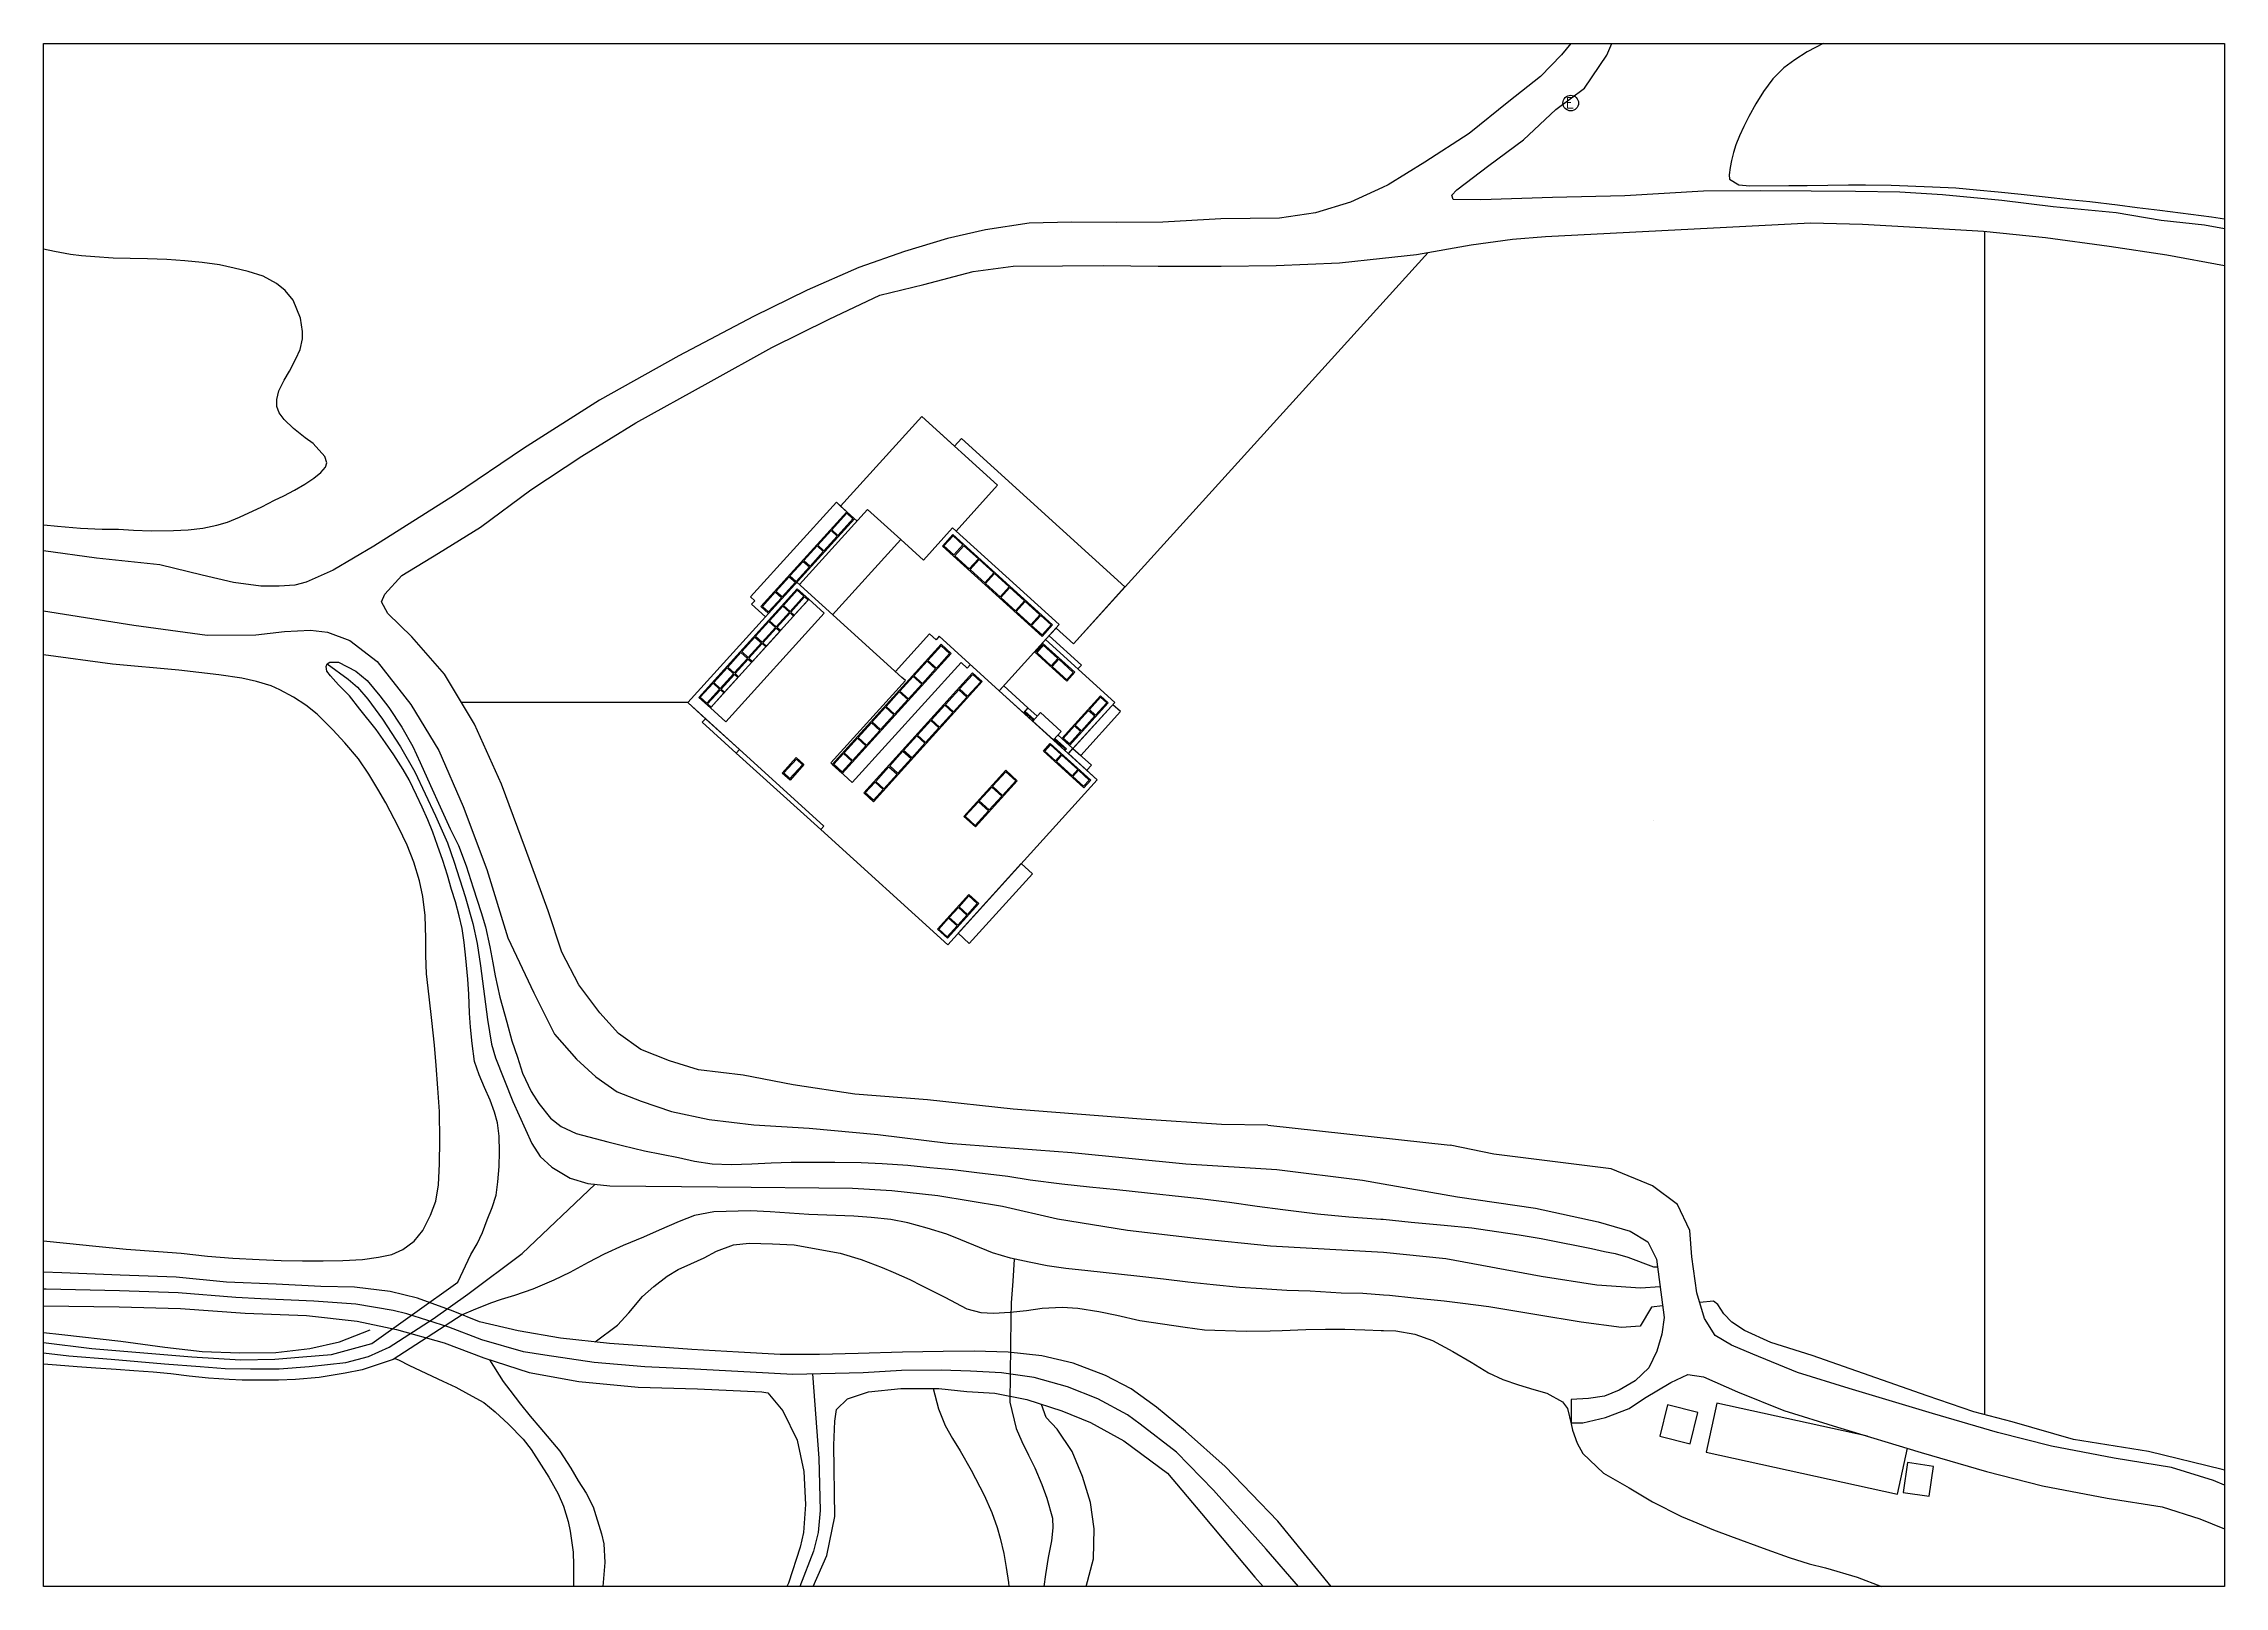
# Model space of a CAD drawing. Header units: millimetres. Extents: x 0 to 210000, y 0 to 148500.
import ezdxf

# ---------------------------------------------------------------- set-up
doc = ezdxf.new("R2010")
doc.units = ezdxf.units.MM
for name, color, linetype in [('AZ0202', 7, 'Continuous'), ('단면', 2, 'Continuous'), ('입면', 7, 'Continuous'), ('창호', 4, 'Continuous')]:
    doc.layers.add(name, color=color, linetype=linetype)
doc.styles.add('GHS', font='ROMANS', dxfattribs={"bigfont": 'NGSW.shx'})

# ---------------------------------------------------------------- blocks, each defined once
blk = doc.blocks.new('AZ0202')
at = {"layer": 'AZ0202'}
blk.add_circle((0, 0), 0.75, dxfattribs=at)
at = {"layer": 'AZ0202', "style": 'GHS'}
blk.add_text('E', height=1, dxfattribs=at).set_placement((-0.5, -0.48))

msp = doc.modelspace()

# ---------------------------------------------------------------- linework, layer by layer
for p, q in [((99162, 90738, 95), (133318, 128406, 95)), ((62024, 85063, 95), (40265, 85063, 95))]:
    msp.add_line(p, q)
msp.add_lwpolyline([(0, 0), (0, 148500), (210000, 148500), (210000, 0), (0, 0)], close=True)
at = {"extrusion": (0.000761888, -0.001614, 0.999998), "elevation": -38, "flags": 128}
for points in [[(147056, 148500), (146182, 147428), (144131, 145329), (141081, 142937), (137290, 139840), (133008, 137095), (129469, 134920), (128915, 134659)], [(210000, 130663), (208084, 131035), (203925, 131476), (199578, 132227), (193511, 132806), (188562, 133400), (182847, 133957), (178751, 134196), (174491, 134281), (170214, 134286), (165329, 134325), (159850, 134288), (152257, 133858), (145300, 133700), (138393, 133459), (135741, 133490), (135605, 133909), (136085, 134431), (139175, 136760), (142502, 139249), (145628, 142148), (148389, 144224), (150524, 147398), (150999, 148500)], [(171365, 148500), (170617, 148142), (169822, 147704), (168620, 146948), (167588, 146171), (166516, 145096), (165618, 143890), (164880, 142718), (164210, 141490), (163724, 140523), (163315, 139613), (162946, 138760), (162744, 138022), (162547, 137249), (162401, 136578), (162306, 135862), (162346, 135453), (163244, 134903), (164312, 134810), (168066, 134836), (169821, 134859), (173791, 134914), (175427, 134898), (177915, 134874), (181886, 134707), (184135, 134610), (186129, 134443), (188208, 134222), (190424, 133995), (192742, 133743), (195009, 133485), (197037, 133296), (199696, 132970), (201588, 132737), (203787, 132481), (205764, 132224), (208747, 131844), (210000, 131622)], [(128915, 134659), (125861, 133224), (122489, 132202), (119014, 131698), (113351, 131620), (107781, 131330), (103271, 131291), (98971, 131302), (94905, 131213), (90686, 130580), (87029, 129751), (82909, 128487), (78505, 126949), (73540, 124765), (68349, 122219), (61178, 118450), (53520, 114171), (46204, 109531), (39567, 105024), (31811, 100124), (27897, 97813), (25287, 96666), (24180, 96385), (22675, 96273), (20932, 96272), (18295, 96635), (15278, 97331), (11197, 98339), (5107, 98968), (0, 99675)], [(170139, 131260), (175149, 131109), (180807, 130790), (186794, 130438), (192770, 129830), (198894, 129003), (204468, 128183), (210000, 127130)], [(0, 102186), (17, 102184), (1329, 102044), (3562, 101866), (5624, 101772), (7225, 101767), (8645, 101658), (10367, 101592), (12496, 101644), (13933, 101699), (15319, 101876), (16681, 102160), (17692, 102452), (18872, 102904), (21028, 103919), (22219, 104546), (23116, 104984), (24159, 105508), (25169, 106108), (26020, 106659), (26711, 107210), (27157, 107745), (27288, 108143), (27072, 108767), (25955, 109996), (25181, 110552), (24066, 111461), (23163, 112333), (22695, 112956), (22457, 113558), (22458, 114239), (22654, 115069), (23176, 116115), (23686, 116969), (24293, 118163), (24691, 119050), (24928, 120084), (24926, 120777), (24738, 122083), (24024, 123819), (23258, 124749), (22438, 125415), (21130, 126125), (19692, 126566), (18363, 126893), (16930, 127208), (15277, 127441), (13590, 127607), (11851, 127720), (9994, 127790), (8341, 127813), (6705, 127856), (4927, 127965), (3643, 128079), (2586, 128216), (1052, 128487), (0, 128724)], [(128921, 127849), (132195, 128211), (137475, 129132), (141444, 129676), (144636, 129922)], [(117885, 44408), (117885, 44408), (113426, 44456), (105678, 44968), (93373, 45936), (85112, 46827), (78108, 47369), (72170, 48266), (67352, 49191), (63068, 49713), (60260, 50597), (57520, 51683), (55375, 53222), (53570, 55217), (51554, 57915), (49908, 61052), (48576, 65031), (46409, 71001), (44088, 77226), (41497, 83008), (38614, 87818), (35473, 91407), (33156, 93660), (32527, 94775), (32870, 95503), (34502, 97292), (38013, 99458), (42059, 101967), (46920, 105552), (51834, 108798), (57024, 112002), (63987, 115845), (70128, 119252), (75644, 121963), (80518, 124295), (84770, 125314), (89498, 126573), (93376, 127085), (98124, 127116), (102049, 127136), (107331, 127094), (113386, 127079), (118702, 127140), (124779, 127392), (128921, 127849)], [(0, 93890), (8703, 92527), (15759, 91570), (20445, 91584), (23193, 91914), (25704, 92032), (27340, 91864), (29483, 91044), (32129, 89035), (35372, 84899), (38046, 80454), (40416, 75058), (42688, 69003), (44703, 62441), (47199, 57148), (49199, 53148), (51316, 50739), (53168, 49034), (55221, 47611), (57552, 46693), (60451, 45708), (64100, 44951), (68406, 44433), (73712, 44121), (80347, 43487), (87120, 42668), (99010, 41778), (109980, 40674), (118740, 40124), (127018, 39088), (129005, 38741)], [(210000, 9757), (208959, 10175), (204923, 11453), (199383, 12341), (193337, 13483), (188137, 14806), (181908, 16636), (173876, 19062), (168897, 20601), (164606, 22342), (162542, 23213), (160972, 24144), (159927, 25786), (159211, 28261), (158705, 31719), (158518, 34246), (157338, 36759), (154916, 38545), (150965, 40206), (139664, 41617), (135459, 42473)], [(129005, 38741), (136149, 37497), (143655, 36391), (149712, 35081), (152768, 34200), (154469, 33174), (155320, 31486), (156039, 25876), (155816, 24280), (155337, 22632), (154574, 21023), (153276, 19795), (151705, 18882), (150320, 18315), (148770, 18075), (147087, 17996), (147082, 15752), (148212, 15726), (150415, 16245), (152690, 17127), (154173, 18117), (156686, 19629), (158317, 20382), (159831, 20156), (163113, 18736), (167585, 16922), (172736, 15330), (180794, 12896), (187106, 11041), (192494, 9671), (198712, 8497), (204020, 7646), (207641, 6499), (210000, 5552)], [(53108, 23534), (55279, 25146), (56346, 26343), (57674, 27891), (58762, 28865), (60055, 29844), (61099, 30486), (62313, 31050), (63595, 31638), (64809, 32253), (66427, 32884), (67926, 33020), (70192, 32968), (72288, 32885), (76720, 32089), (78715, 31452), (80762, 30707), (81802, 30249), (83411, 29524), (84549, 28974), (85766, 28360), (86789, 27845), (88893, 26702), (90257, 26357), (91484, 26294), (93069, 26384), (94653, 26570), (96152, 26769), (98077, 26873), (99577, 26778), (101623, 26448), (103344, 26100), (105561, 25580), (107760, 25259), (109924, 24959), (111799, 24707), (115804, 24566), (118121, 24590), (119263, 24620), (121546, 24729), (123454, 24752), (125312, 24746), (127237, 24695), (128805, 24639), (129018, 24631)], [(123985, 0), (118840, 6273), (113772, 11548), (109950, 14948), (107162, 17235), (104738, 19012), (102259, 20289), (99127, 21496), (96110, 22204), (92894, 22535), (89623, 22630), (86624, 22603), (82705, 22528), (78440, 22405), (74708, 22327), (70914, 22315), (66926, 22537), (62410, 22786), (58536, 23079), (54502, 23382), (49775, 23896), (45684, 24582), (41990, 25477), (39438, 26480), (35993, 27739), (33379, 28380), (29953, 28815), (26704, 28858), (22409, 29090), (17621, 29292), (12752, 29752), (7356, 29954), (1743, 30168), (0, 30233)], [(0, 27005), (7283, 26921), (13167, 26752), (19405, 26296), (25318, 26066), (30187, 25525), (33966, 24729), (38587, 23428), (42395, 21986), (46754, 20595), (51550, 19713), (57265, 19159), (62951, 19000), (69177, 18724), (69751, 18634), (71169, 16893), (72579, 14064), (73206, 11066), (73375, 7892), (73159, 5199), (72868, 3789), (71741, 317), (71556, 0)], [(0, 24440), (1739, 24232), (7443, 23610), (11682, 23028), (15267, 22595), (18885, 22468), (22367, 22507), (25637, 22882), (28504, 23538), (31435, 24686)], [(129018, 24631), (130208, 24590), (132032, 24267), (133754, 23654), (135716, 22599), (137456, 21578), (139145, 20564), (140515, 19900), (142033, 19388), (143500, 18954), (144739, 18587), (146267, 17768), (146732, 17122), (147108, 15646), (147229, 15033), (147663, 13773), (148222, 12786), (150216, 10895), (152685, 9483), (154914, 8130), (157735, 6728), (158809, 6263), (160805, 5435), (162425, 4835), (165955, 3544), (168104, 2784), (170031, 2168), (171582, 1796), (174652, 875), (176992, 0)], [(42940, 21813), (44255, 19725), (44896, 18875), (45928, 17537), (46866, 16391), (47769, 15304), (49712, 13001), (50780, 11380), (51479, 10154), (52239, 8975), (52906, 7648), (53715, 5059), (53935, 4105), (54049, 2288), (53854, 0)], [(74105, 0), (75431, 2979), (76179, 6726), (76089, 13588), (76189, 15888), (76357, 17013), (77424, 18046), (79421, 18713), (82544, 19048), (86219, 19046), (88912, 18773), (91588, 18584), (94668, 17981), (98038, 16891), (100807, 15789), (104026, 14006), (108232, 10899), (111513, 6999), (116625, 895), (117435, 0)], [(85658, 19047), (86186, 17093), (86832, 15481), (87510, 14234), (88250, 13042), (89324, 11171), (90572, 8794), (91315, 7103), (91828, 5673), (92112, 4628), (92453, 3152), (92686, 1818), (92926, 376), (92960, 0)], [(100397, 0), (101114, 2645), (101155, 5536), (100823, 8057), (100045, 10589), (99040, 12987), (97588, 15142), (96540, 16242), (96101, 17518)]]:
    msp.add_lwpolyline(points, dxfattribs=at)
at = {"flags": 128}
for points, elevation in [([(144637, 129922), (170139, 131260)], 62), ([(117885, 44408), (135459, 42473)], -56)]:
    msp.add_lwpolyline(points, dxfattribs=dict(at, elevation=elevation))
at = {"elevation": -10}
msp.add_lwpolyline([(186903, 130426), (186903, 16527)], dxfattribs=at)
at = {"extrusion": (0.000761888, -0.001614, 0.999998), "elevation": -38}
for points in [[(0, 33256), (2196, 33034), (5042, 32732), (7939, 32472), (11075, 32248), (13239, 32065), (15779, 31795), (18233, 31602), (20772, 31449), (22886, 31355), (24930, 31331), (26907, 31345), (28815, 31358), (30723, 31466), (32239, 31673), (33545, 31960), (34601, 32437), (35678, 33222), (36522, 34258), (37269, 35737), (37761, 37090), (38032, 38664), (38125, 40674), (38160, 42941), (38120, 45701), (37974, 47950), (37798, 50148), (37631, 52107), (37388, 54475), (37118, 56757), (36863, 58955), (36820, 60727), (36807, 62363), (36744, 64561), (36508, 66400), (36202, 67899), (35651, 69721), (34998, 71338), (34158, 73091), (32954, 75406), (32182, 76733), (31305, 78174), (30319, 79648), (29022, 81202), (27859, 82461), (26334, 83948), (25241, 84834), (24058, 85584), (22739, 86285), (21920, 86672), (20499, 87093), (19078, 87420), (16862, 87746), (13010, 88176), (6619, 88762), (0, 89672)], [(0, 23485), (4657, 22890), (14280, 22098), (18949, 21798), (22277, 21874), (24953, 22094), (27729, 22331), (31599, 23382), (39900, 29269), (41126, 31930), (41763, 32965), (42251, 34057), (42727, 35296), (43205, 36479), (43580, 37650), (43751, 38928), (43879, 40405), (43916, 41825), (43862, 43336), (43706, 44608), (43423, 45641), (42991, 46798), (42460, 48035), (41941, 49227), (41506, 50510), (41267, 52264), (41107, 53826), (41019, 55183), (40945, 56989), (40845, 58437), (40674, 60464), (40509, 61975), (40299, 63326), (40008, 64541), (39662, 65881), (39265, 67084), (38903, 68452), (38432, 69859), (37925, 71324), (37495, 72583), (37008, 73798), (36469, 75001), (35892, 76158), (35204, 77622), (34611, 78631), (33716, 80027), (32928, 81206), (32010, 82476), (30445, 84438), (29467, 85708), (28405, 86766), (27610, 87650), (27265, 88109), (27207, 88535), (27306, 88793), (27571, 88948), (28406, 88966), (30078, 88091), (31148, 87207), (32367, 85733), (33247, 84611), (34486, 82711), (35550, 80839), (36247, 79290), (37247, 77077), (38186, 75052), (39148, 72907), (39940, 71307), (40681, 69366), (41366, 67255), (42127, 64871), (42547, 63492), (42981, 61573), (43254, 60035), (43473, 58774), (43944, 56714), (44600, 54296), (45102, 52508), (45619, 50936), (46122, 49392), (46934, 47650), (47676, 46482), (48809, 45064), (49845, 44253), (51278, 43604), (54318, 42782), (55750, 42423), (57847, 41933), (59484, 41612), (61138, 41271), (62672, 40933), (64382, 40668), (66223, 40611), (68199, 40682), (70056, 40771), (71982, 40841), (74197, 40825), (76207, 40829), (78729, 40785), (80740, 40719), (83211, 40531), (85325, 40309), (87540, 40113), (89858, 39832), (92841, 39492), (94989, 39123), (98057, 38750), (100716, 38465), (103340, 38202), (106306, 37884), (108675, 37621), (111368, 37334), (114197, 36998), (116874, 36609), (119345, 36268), (122669, 35848), (125680, 35567), (128759, 35355), (129008, 35330)], [(27306, 88793), (29330, 87317), (30210, 86540), (31223, 85395), (32647, 83489), (34365, 80827), (35745, 78392), (37743, 74174), (38905, 71570), (39536, 69707), (40578, 66407), (41324, 63811), (41753, 61879), (42067, 59732), (42746, 54565), (43126, 52188), (43522, 50867), (45175, 46684), (47001, 42626), (47830, 41362), (48929, 40346), (50692, 39289), (52419, 38765), (54514, 38557), (64906, 38473), (77907, 38319), (81679, 38114), (86107, 37622), (92339, 36598), (97628, 35368), (104361, 34302), (111249, 33482), (118137, 32785), (129011, 32171)], [(0, 22483), (2432, 22203), (6510, 21884), (11643, 21435), (15077, 21179), (17478, 20966), (19933, 20952), (22672, 20938), (25567, 21151), (29108, 21536), (31279, 22117), (33270, 23040), (37516, 25738), (40857, 28127), (46067, 32038), (53120, 38730)], [(129015, 28031), (127030, 28176), (124951, 28222), (121952, 28405), (119702, 28495), (117317, 28624), (115169, 28769), (112630, 29029), (110192, 29295), (107840, 29567), (105267, 29849), (100563, 30364), (98432, 30587), (96642, 30847), (94904, 31205), (93113, 31588), (91374, 32109), (88321, 33348), (86991, 33897), (85081, 34480), (83223, 34987), (81586, 35300), (79694, 35502), (78024, 35619), (73696, 35785), (71821, 35912), (69963, 36048), (68072, 36154), (64528, 36048), (62671, 35684), (61190, 35125), (59284, 34285), (57780, 33609), (55822, 32811), (53978, 31982), (52447, 31182), (50660, 30209), (49128, 29461), (47119, 28609), (45337, 27999), (44055, 27614), (43044, 27273), (41353, 26587), (40309, 26133), (33649, 21823), (30686, 20839), (29051, 20516), (26530, 20119), (24259, 19908), (22606, 19838), (21004, 19835), (19130, 19857), (17869, 19907), (15875, 20051), (14017, 20243), (12244, 20458), (10557, 20624), (8682, 20753), (6995, 20883), (5018, 21002), (3229, 21126), (1235, 21278), (0, 21391)], [(129008, 35330), (131690, 35060), (134860, 34757), (137542, 34514), (139894, 34174), (142076, 33839), (144224, 33486), (145809, 33178), (147917, 32748), (149054, 32508), (150315, 32244), (151350, 32049), (152566, 31685), (155028, 30746), (155413, 30759)], [(93473, 31511), (93325, 29374), (93178, 27283), (93153, 25829), (93031, 17724), (93652, 15181), (94198, 13932), (94852, 12616), (95453, 11425), (96131, 9802), (96605, 8474), (97146, 6561), (97174, 5630), (97052, 4380), (96745, 2766), (96462, 1141), (96316, 0)], [(129011, 32171), (135040, 31553), (144196, 29868), (149556, 29035), (153790, 28743), (155655, 28873)], [(120839, 0), (117733, 3584), (112643, 9273), (109091, 12924), (105594, 15621), (104382, 16509), (101533, 18039), (98583, 19194), (95389, 20093), (92241, 20560), (89267, 20702), (86421, 20825), (82624, 20788), (78930, 20559), (72156, 20406), (68051, 20630), (62680, 20893), (57900, 21119), (53026, 21548), (48265, 22246), (46219, 22589), (42193, 23732), (39012, 24954), (34979, 26234), (33672, 26555), (30070, 27170), (26011, 27462), (20907, 27693), (18513, 27794), (12959, 28252), (7319, 28437), (258, 28594), (0, 28603)], [(155896, 26988), (154822, 26884), (153744, 25062), (151950, 24908), (148063, 25442), (143785, 26139), (141092, 26581), (139182, 26902), (136677, 27232), (134870, 27463), (131956, 27747), (129604, 27989), (129015, 28031)], [(160796, 27462), (159479, 27335)], [(210000, 11172), (209792, 11246), (202699, 12984), (195460, 14140), (189572, 15851), (185878, 16787), (181393, 18350), (170298, 22216), (166319, 23478), (163783, 24619), (162554, 25424), (161793, 26248), (161228, 27127), (160796, 27462)], [(33830, 21940), (34168, 21794), (35226, 21245), (38432, 19737), (39695, 19165), (40923, 18505), (42390, 17705), (43483, 16806), (44758, 15628), (46189, 14154), (46957, 13190), (48636, 10502), (49556, 8891), (50079, 7722), (50512, 6247), (50714, 5316), (51009, 3300), (51021, 2056), (51016, 505), (51020, 0)], [(74027, 20448), (74648, 12327), (74777, 7309), (74575, 5176), (74150, 3384), (72837, 0)], [(175627, 14457), (161131, 17640), (160094, 12914), (178522, 8867), (179494, 13289)]]:
    msp.add_lwpolyline(points, dxfattribs=at)
for points in [[(158558, 13716), (159311, 16733), (156387, 17463), (155634, 14446)], [(181560, 8684), (181974, 11548), (179479, 11908), (179065, 9044)]]:
    msp.add_lwpolyline(points, close=True, dxfattribs=at)
at = {"layer": '단면'}
for p, q in [((84571, 112608, 95), (76745, 103978, 95)), ((87719, 109753, 95), (84571, 112608, 95)), ((88391, 110494, 95), (87719, 109753, 95)), ((104133, 96220, 95), (88391, 110494, 95)), ((76338, 104347, 95), (68075, 95235, 95)), ((76745, 103978, 95), (76338, 104347, 95)), ((68075, 95235, 95), (68483, 94866, 95)), ((68483, 94866, 95), (68181, 94532, 95)), ((68181, 94532, 95), (69514, 93323, 95)), ((99162, 90738, 95), (104133, 96220, 95)), ((69514, 93323, 95), (62024, 85063, 95)), ((96488, 91138, 95), (97495, 92249, 95)), ((103155, 85093, 95), (96488, 91138, 95)), ((97495, 92249, 95), (99162, 90738, 95)), ((62024, 85063, 95), (75137, 73174, 95)), ((98689, 80167, 95), (103155, 85093, 95)), ((101467, 77648, 95), (98689, 80167, 95)), ((87058, 61757, 95), (101467, 77648, 95)), ((75137, 73174, 95), (74834, 72840, 95)), ((74834, 72840, 95), (87058, 61757, 95))]:
    msp.add_line(p, q, dxfattribs=at)
at = {"layer": '입면'}
for p, q in [((76745, 103978, 95), (84571, 112608, 95)), ((84571, 112608, 95), (91867, 105992, 95)), ((88391, 110494, 95), (87719, 109753, 95)), ((104133, 96220, 95), (88391, 110494, 95)), ((91867, 105992, 95), (87871, 101584, 95)), ((72796, 96422, 95), (79353, 103654, 95)), ((78338, 102533, 95), (76745, 103978, 95)), ((79353, 103654, 95), (82539, 100765, 95)), ((87537, 101886, 95), (84724, 98784, 95)), ((97797, 92583, 95), (87537, 101886, 95)), ((82539, 100765, 95), (75981, 93533, 95)), ((84724, 98784, 95), (82539, 100765, 95)), ((72537, 96657, 95), (82649, 87488, 95)), ((99162, 90738, 95), (104133, 96220, 95)), ((62024, 85063, 95), (69514, 93323, 95)), ((92022, 86213, 95), (97797, 92583, 95)), ((85311, 91690, 95), (82019, 88059, 95)), ((85941, 91119, 95), (85311, 91690, 95)), ((86243, 91452, 95), (85941, 91119, 95)), ((86243, 91452, 95), (92022, 86213, 95)), ((103155, 85093, 95), (96488, 91138, 95)), ((99935, 88687, 95), (96823, 91509, 95)), ((97495, 92249, 95), (99162, 90738, 95)), ((77870, 77379, 95), (88349, 88936, 95)), ((88349, 88936, 95), (88941, 88398, 95)), ((88941, 88398, 95), (89244, 88732, 95)), ((99599, 88317, 95), (99935, 88687, 95)), ((75795, 79260, 95), (82982, 87186, 95)), ((82982, 87186, 95), (82649, 87488, 95)), ((101467, 77648, 95), (92022, 86213, 95)), ((63731, 83516, 95), (62024, 85063, 95)), ((95378, 83438, 95), (94489, 84244, 95)), ((95680, 83771, 95), (94791, 84577, 95)), ((99125, 80648, 95), (103155, 85093, 95)), ((99865, 79976, 95), (103694, 84199, 95)), ((103694, 84199, 95), (102953, 84870, 95)), ((99125, 80648, 95), (97680, 81958, 95)), ((98489, 80617, 95), (97378, 81624, 95)), ((98355, 80470, 95), (98489, 80617, 95)), ((98689, 80167, 95), (99125, 80648, 95)), ((99125, 80648, 95), (99865, 79976, 95)), ((77870, 77379, 95), (75795, 79260, 95)), ((87058, 61757, 95), (101467, 77648, 95)), ((74834, 72840, 95), (87058, 61757, 95))]:
    msp.add_line(p, q, dxfattribs=at)
at = {"layer": '입면', "elevation": 95}
for points in [[(68483, 94866), (68075, 95235), (76338, 104347), (77338, 103440), (69075, 94328)], [(69075, 94328), (69816, 93657), (69514, 93323), (68181, 94532), (68483, 94866)], [(97277, 81513), (97981, 80875), (97948, 80839)], [(100467, 78555), (100902, 79036), (99125, 80648)]]:
    msp.add_lwpolyline(points, dxfattribs=at)
for points in [[(69075, 94328), (77338, 103440), (78078, 102769), (69816, 93657)], [(86561, 100139), (87568, 101250), (97162, 92552), (96154, 91440)], [(63097, 85576), (72568, 96021), (73681, 95012), (64210, 84566)], [(64210, 84566), (73681, 95012), (75163, 93668), (65692, 83223)], [(75944, 79126), (86423, 90682), (87386, 89809), (76907, 78252)], [(98524, 87132), (99297, 87984), (96185, 90805), (95413, 89953)], [(78981, 76372), (89460, 87928), (90386, 87088), (79907, 75532)], [(92022, 86213), (92457, 86693), (94791, 84577), (94355, 84097)], [(97244, 81477), (97983, 82292), (95983, 84106), (95244, 83291)], [(101778, 85733), (98050, 81622), (98791, 80950), (102519, 85062)], [(63429, 83182), (63731, 83516), (67003, 80549), (66701, 80215)], [(66701, 80215), (67003, 80549), (75137, 73174), (74834, 72840)], [(96270, 80403), (96942, 81144), (100831, 77617), (100159, 76876)], [(71134, 78288), (72478, 79769), (73219, 79098), (71875, 77616)], [(88613, 74117), (92644, 78562), (93755, 77554), (89724, 73109)], [(88065, 62868), (94144, 69573), (95218, 68599), (89139, 61894)], [(86063, 63266), (89087, 66601), (90050, 65727), (87026, 62393)]]:
    msp.add_lwpolyline(points, close=True, dxfattribs=at)
at = {"layer": '창호', "elevation": 95}
for points in [[(75898, 101703), (77345, 103299), (77937, 102762), (76490, 101166)], [(74554, 100222), (75830, 101629), (76423, 101092), (75147, 99684)], [(87660, 99278), (88533, 100241), (87575, 101109), (86702, 100146)], [(73211, 98740), (74487, 100148), (75080, 99610), (73803, 98203)], [(89142, 97934), (90015, 98897), (88607, 100173), (87734, 99210)], [(90623, 96591), (91496, 97554), (90089, 98830), (89216, 97867)], [(70524, 95777), (71800, 97184), (72393, 96647), (71117, 95240)], [(71867, 97258), (73144, 98666), (73736, 98129), (72460, 96721)], [(92105, 95247), (92978, 96210), (91571, 97487), (90697, 96524)], [(69217, 94335), (70457, 95703), (71049, 95165), (69809, 93798)], [(71251, 94420), (72575, 95880), (73204, 95309), (71880, 93849)], [(71955, 93782), (73278, 95242), (73614, 94938), (72290, 93477)], [(93586, 93904), (94460, 94867), (93052, 96143), (92179, 95180)], [(95068, 92560), (95941, 93523), (94534, 94800), (93660, 93837)], [(68564, 91457), (69840, 92864), (70470, 92293), (69194, 90886)], [(69907, 92938), (71184, 94346), (71813, 93775), (70537, 92367)], [(70611, 92300), (71887, 93708), (72223, 93403), (70947, 91996)], [(96147, 91582), (97021, 92545), (96015, 93456), (95142, 92493)], [(67220, 89975), (68497, 91383), (69126, 90812), (67850, 89404)], [(67924, 89337), (69200, 90744), (69536, 90440), (68260, 89033)], [(69268, 90819), (70544, 92226), (70880, 91922), (69603, 90514)], [(85153, 89133), (86429, 90541), (87244, 89802), (85968, 88394)], [(95554, 89960), (96192, 90664), (96118, 90731), (95480, 90027)], [(97036, 88616), (97674, 89320), (96266, 90596), (95628, 89893)], [(64534, 87012), (65810, 88419), (66440, 87848), (65163, 86441)], [(65877, 88493), (67153, 89901), (67783, 89330), (66507, 87922)], [(66581, 87855), (67857, 89263), (68193, 88959), (66916, 87551)], [(83810, 87652), (85086, 89059), (85901, 88320), (84625, 86913)], [(97110, 88549), (97748, 89253), (99155, 87977), (98517, 87273)], [(63238, 85583), (64466, 86938), (65096, 86367), (63867, 85012)], [(63942, 84945), (65170, 86300), (65506, 85995), (64277, 84640)], [(65237, 86374), (66514, 87781), (66849, 87477), (65573, 86069)], [(82466, 86170), (83743, 87578), (84557, 86839), (83281, 85431)], [(86847, 84898), (88123, 86305), (88901, 85600), (87625, 84192)], [(88190, 86379), (89467, 87787), (90245, 87082), (88968, 85674)], [(79779, 83207), (81056, 84614), (81871, 83876), (80594, 82468)], [(81123, 84689), (82399, 86096), (83214, 85357), (81938, 83950)], [(85504, 83416), (86780, 84824), (87558, 84118), (86281, 82711)], [(94429, 84030), (94512, 84121), (94735, 83920), (94651, 83828)], [(94429, 84030), (94512, 84121), (94735, 83920), (94651, 83828)], [(99338, 82893), (100631, 84319), (101224, 83782), (99931, 82356)], [(100699, 84393), (101785, 85592), (102378, 85055), (101291, 83856)], [(78436, 81725), (79712, 83133), (80527, 82394), (79251, 80986)], [(84160, 81935), (85436, 83342), (86214, 82637), (84938, 81229)], [(94725, 83761), (94809, 83853), (95327, 83382), (95244, 83291)], [(98192, 81629), (99271, 82819), (99864, 82282), (98784, 81091)], [(76085, 79133), (77025, 80170), (77840, 79431), (76900, 78394)], [(77092, 80244), (78369, 81651), (79184, 80912), (77907, 79505)], [(81473, 78971), (82750, 80379), (83527, 79674), (82251, 78266)], [(82817, 80453), (84093, 81860), (84871, 81155), (83595, 79748)], [(96411, 80410), (96949, 81002), (97986, 80062), (97449, 79469)], [(97647, 81177), (97698, 81233), (97327, 81569), (97277, 81513)], [(97523, 79402), (98060, 79995), (99579, 78618), (99041, 78025)], [(71276, 78295), (72485, 79628), (73077, 79091), (71868, 77757)], [(80130, 77490), (81406, 78897), (82184, 78192), (80908, 76784)], [(91374, 77013), (92650, 78421), (93613, 77547), (92337, 76140)], [(99115, 77958), (99653, 78551), (100690, 77610), (100153, 77018)], [(79122, 76378), (80063, 77416), (80840, 76710), (79900, 75673)], [(90098, 75606), (91307, 76939), (92270, 76066), (91061, 74732)], [(88754, 74124), (90031, 75531), (90994, 74658), (89717, 73251)], [(87212, 64384), (88086, 65348), (88901, 64609), (88027, 63645)], [(88153, 65422), (89094, 66459), (89909, 65720), (88968, 64683)], [(86205, 63273), (87145, 64310), (87960, 63571), (87020, 62534)]]:
    msp.add_lwpolyline(points, close=True, dxfattribs=at)
msp.add_lwpolyline([(98281, 80537), (98364, 80628), (97772, 81166), (97721, 81110)], dxfattribs=at)
at = {"layer": '창호'}
msp.add_lwpolyline([(154988, 73706), (154988, 73706)], close=True, dxfattribs=at)

# ---------------------------------------------------------------- block references
at = {"extrusion": (0.000761888, -0.001614, 0.999998), "xscale": 1000.000000000002, "yscale": 1000.000000000002, "zscale": 1000.000000000002, "rotation": 359.9989408490567}
msp.add_blockref('AZ0202', (147057, 142780, -38), dxfattribs=at)

doc.saveas('drawing.dxf')
